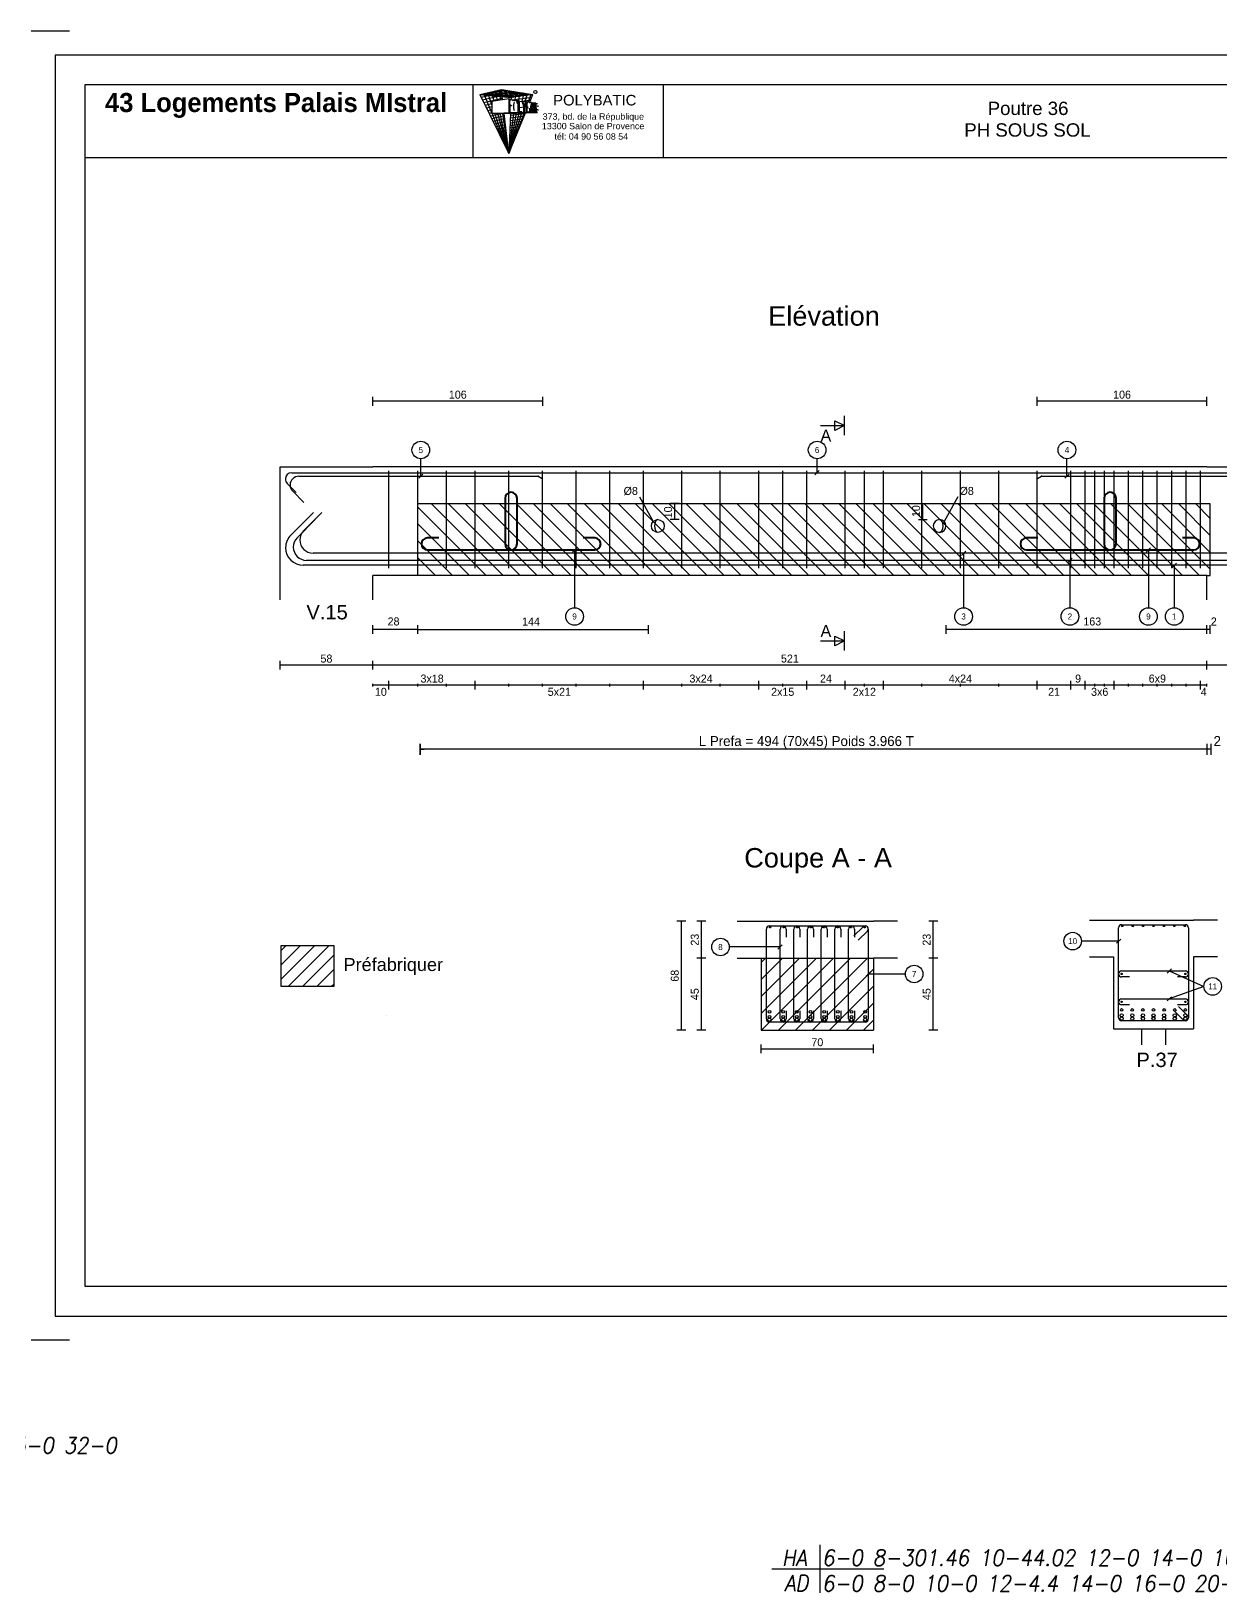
# Model space of a CAD drawing. Extents: x -12912 to 27386, y 1818 to 8189.
# Drawn here: x 15866 to 16609, y 3010 to 3986 of the extents above; entities that cross this region are included whole.
import ezdxf
from ezdxf.enums import TextEntityAlignment as Align

# ---------------------------------------------------------------- set-up
doc = ezdxf.new("R2010")
doc.units = 0
doc.header["$MEASUREMENT"] = 0
doc.linetypes.add('CONTINUE', pattern=[0])
doc.linetypes.add('MEDIUM_DASH', pattern=[0.5, 0.35, -0.15])
doc.layers.get('0').update_dxf_attribs({"linetype": 'CONTINUOUS'})
for name, color, linetype in [('1', 7, 'CONTINUOUS'), ('104', 7, 'CONTINUOUS'), ('173', 7, 'CONTINUOUS'), ('5', 7, 'CONTINUOUS'), ('6', 7, 'CONTINUOUS'), ('7', 7, 'CONTINUOUS'), ('GO-CARTOUCHE', 7, 'CONTINUOUS'), ('GO-TEXTE', 9, 'CONTINUOUS'), ('PYC-HACHURE', 7, 'CONTINUOUS'), ('RDC COFFRAGE', 7, 'CONTINUOUS'), ('STR_TXT', 102, 'CONTINUOUS')]:
    doc.layers.add(name, color=color, linetype=linetype)
doc.layers.add('PYC- HACHURES', color=7, linetype='CONTINUOUS', lineweight=18)
doc.styles.add('ARIAL', font='ARIAL.TTF')
doc.styles.add('Tableau', font='romans.shx', dxfattribs={"width": 0.9, "oblique": 10})
doc.styles.add('TEXTEBA', font='ARIAL.TTF')

# ---------------------------------------------------------------- blocks, each defined once
blk = doc.blocks.new('A$C20507BFC')
at = {"layer": 'RDC COFFRAGE', "color": 5, "linetype": 'CONTINUE', "lineweight": 40, "ltscale": 0.01}
for points in [[(52.25, 32.3), (52.25, 3.75)], [(56, 36.05), (56, 36.05)], [(59.75, 3.75), (59.75, 32.3)], [(0, 3.75), (0, 3.75)], [(10.84, 7.49), (3.75, 7.49)], [(108.25, 7.49), (101.16, 7.49)], [(112, 3.75), (112, 3.75)], [(3.75, 0), (56, 0)], [(56, 0), (108.25, 0)]]:
    blk.add_lwpolyline(points, dxfattribs=at)
for centre, start, end in [((56, 32.3), 90, 180), ((56, 32.3), 0, 90), ((3.75, 3.75), 90, 180), ((3.75, 3.75), 180, 270), ((56, 3.75), 180, 270), ((56, 3.75), 270, 0), ((108.25, 3.75), 0, 90), ((108.25, 3.75), 270, 0)]:
    blk.add_arc(centre, 3.75, start, end, dxfattribs=at)
blk = doc.blocks.new('A$C2346579C')
at = {"layer": '173', "color": 173}
for points in [[(0, 1.9), (0, 1.9)], [(1.9, 3.8), (41.69, 3.8)], [(43.59, 1.9), (43.59, 1.9)], [(6.9, 0), (1.9, 0)], [(41.69, 0), (36.69, 0)]]:
    blk.add_lwpolyline(points, dxfattribs=at)
for centre, start, end in [((1.9, 1.9), 90, 180), ((1.9, 1.9), 180, 270), ((41.69, 1.9), 0, 90), ((41.69, 1.9), 270, 0)]:
    blk.add_arc(centre, 1.9, start, end, dxfattribs=at)
blk = doc.blocks.new('A$C5E66155F')
at = {"layer": '7', "color": 7}
for points in [[(2.01, 4.39), (2, 4)], [(2, 4), (2.01, 3.61)], [(2.04, 4.78), (2.01, 4.39)], [(2.01, 3.61), (2.04, 3.22)], [(2.09, 5.16), (2.04, 4.78)], [(2.04, 3.22), (2.09, 2.84)], [(2.15, 5.53), (2.09, 5.16)], [(2.09, 2.84), (2.15, 2.47)], [(2.24, 5.89), (2.15, 5.53)], [(2.15, 2.47), (2.24, 2.11)], [(2.34, 6.22), (2.24, 5.89)], [(2.24, 2.11), (2.34, 1.78)], [(2.45, 6.54), (2.34, 6.22)], [(2.34, 1.78), (2.45, 1.46)], [(2.59, 6.83), (2.45, 6.54)], [(2.45, 1.46), (2.59, 1.17)], [(2.73, 7.09), (2.59, 6.83)], [(2.59, 1.17), (2.73, 0.91)], [(2.89, 7.33), (2.73, 7.09)], [(2.73, 0.91), (2.89, 0.67)], [(3.06, 7.53), (2.89, 7.33)], [(2.89, 0.67), (3.06, 0.47)], [(3.23, 7.7), (3.06, 7.53)], [(3.06, 0.47), (3.23, 0.3)], [(3.42, 7.83), (3.23, 7.7)], [(3.23, 0.3), (3.42, 0.17)], [(3.61, 7.92), (3.42, 7.83)], [(3.42, 0.17), (3.61, 0.08)], [(3.8, 7.98), (3.61, 7.92)], [(3.61, 0.08), (3.8, 0.02)], [(4, 8), (3.8, 7.98)], [(3.8, 0.02), (4, 0)]]:
    blk.add_lwpolyline(points, dxfattribs=at)
blk.add_circle((4, 4), 4, dxfattribs=at)
blk = doc.blocks.new('Smallsp')
at = {"layer": 'STR_TXT', "linetype": 'Continuous'}
for points in [[(0, 15), (0, -15)], [(-30, 0), (40, 0)]]:
    blk.add_lwpolyline(points, dxfattribs=at)
at = {"layer": 'STR_TXT', "linetype": 'Continuous', "style": 'Tableau', "oblique": 10, "width": 0.9}
for s, p in [('HA', (-23.6, 1.89)), ('AD', (-22.2, -13.94))]:
    blk.add_text(s, height=10, dxfattribs=at).set_placement(p)
for tag, p in [('SPAD', (1.4, 1.89)), ('SPHA', (1.4, -14.11))]:
    blk.add_attdef(tag, p, '', height=10, dxfattribs=at)

msp = doc.modelspace()

# ---------------------------------------------------------------- hatches: boundary and pattern name
at = {"layer": 'PYC- HACHURES', "lineweight": 15}
h = msp.add_hatch(dxfattribs=at)
h.set_pattern_fill('ANSI31', color=104, scale=60, style=0)
h.set_pattern_definition([(135, (36576.413, -0.885), (5.3033009, 5.3033009), [])])
h.paths.add_polyline_path([(16107.578, 3645.436), (16107.578, 3690.436), (16602.578, 3690.436), (16602.578, 3645.436)])
h = msp.add_hatch(dxfattribs=at)
h.set_pattern_fill('ANSI31', color=104, scale=2, style=0)
h.set_pattern_definition([(45, (16227.6165, 4846.948), (-4.490128, 4.490128), [])])
h.paths.add_polyline_path([(16055.222, 3414.374), (16022.302, 3414.374), (16022.302, 3388.723), (16055.222, 3388.723)])
h = msp.add_hatch(dxfattribs=at)
h.set_pattern_fill('ANSI31', color=104, scale=60, style=0)
h.set_pattern_definition([(45, (-3862.125, -0.885), (-5.3033009, 5.3033009), [])])
h.paths.add_polyline_path([(16392.209, 3406.532), (16322.209, 3406.532), (16322.209, 3361.532), (16392.209, 3361.532)])

# ---------------------------------------------------------------- linework, layer by layer
for p, q in [((15889.995, 3985.504), (15866.188, 3985.504)), ((15889.995, 3168.004), (15866.188, 3168.004))]:
    msp.add_line(p, q)
at = {"color": 7, "linetype": 'Continuous'}
for p, q in [((16559.717, 3362.294), (16559.717, 3352.322)), ((16574.679, 3362.294), (16574.679, 3352.322))]:
    msp.add_line(p, q, dxfattribs=at)
at = {"layer": '1', "color": 1}
for points in [[(16028.3, 3670.714), (16042.442, 3684.857)], [(16032.309, 3669.155), (16043.623, 3680.469)], [(16036.409, 3673.605), (16047.723, 3684.919)], [(16033.978, 3667.736), (16033.978, 3667.736)], [(16025.078, 3662.936), (16025.078, 3662.936)], [(16029.878, 3663.286), (16029.878, 3663.286)], [(16671.878, 3659.436), (16042.278, 3659.436)], [(16678.078, 3651.936), (16036.078, 3651.936)], [(16675.978, 3654.986), (16038.178, 3654.986)]]:
    msp.add_lwpolyline(points, dxfattribs=at)
for centre, radius in [((16547.298, 3374.194), 0.8), ((16553.931, 3374.194), 0.8), ((16560.564, 3374.194), 0.8), ((16567.198, 3374.194), 0.8), ((16573.831, 3374.194), 0.8), ((16580.464, 3374.194), 0.8), ((16587.098, 3374.194), 0.8), ((16327.309, 3368.032), 1), ((16327.309, 3373.032), 0.8), ((16327.309, 3369.832), 0.8), ((16335.852, 3368.032), 1), ((16335.852, 3373.032), 0.8), ((16335.852, 3369.832), 0.8), ((16344.395, 3368.032), 1), ((16344.395, 3373.032), 0.8), ((16344.395, 3369.832), 0.8), ((16352.938, 3368.032), 1), ((16352.938, 3373.032), 0.8), ((16352.938, 3369.832), 0.8), ((16361.481, 3368.032), 1), ((16361.481, 3373.032), 0.8), ((16361.481, 3369.832), 0.8), ((16370.024, 3368.032), 1), ((16370.024, 3373.032), 0.8), ((16370.024, 3369.832), 0.8), ((16378.567, 3368.032), 1), ((16378.567, 3373.032), 0.8), ((16378.567, 3369.832), 0.8), ((16387.109, 3368.032), 1), ((16387.109, 3373.032), 0.8), ((16387.109, 3369.832), 0.8), ((16547.298, 3370.794), 1), ((16547.298, 3368.794), 1), ((16553.931, 3370.794), 1), ((16553.931, 3368.794), 1), ((16560.564, 3370.794), 1), ((16560.564, 3368.794), 1), ((16567.198, 3370.794), 1), ((16567.198, 3368.794), 1), ((16573.831, 3370.794), 1), ((16573.831, 3368.794), 1), ((16580.464, 3370.794), 1), ((16580.464, 3368.794), 1), ((16587.098, 3370.794), 1), ((16587.098, 3368.794), 1)]:
    msp.add_circle(centre, radius, dxfattribs=at)
for centre, radius, start, end in [((16036.078, 3662.936), 11, 135, 180), ((16038.178, 3663.286), 8.3, 135, 180), ((16042.278, 3667.736), 8.3, 135, 180), ((16042.278, 3667.736), 8.3, 180, 270), ((16036.078, 3662.936), 11, 180, 270), ((16038.178, 3663.286), 8.3, 180, 270)]:
    msp.add_arc(centre, radius, start, end, dxfattribs=at)
at = {"layer": '104', "color": 104}
for points in [[(16359.209, 3739.186), (16374.209, 3739.186)], [(16374.209, 3733.186), (16374.209, 3745.186)], [(16374.209, 3598.686), (16374.209, 3610.686)], [(16359.209, 3604.686), (16374.209, 3604.686)]]:
    msp.add_lwpolyline(points, dxfattribs=at)
for points in [[(16374.209, 3739.186), (16368.209, 3736.186), (16368.209, 3742.186), (16374.209, 3739.186)], [(16374.209, 3604.686), (16368.209, 3601.686), (16368.209, 3607.686), (16374.209, 3604.686)]]:
    msp.add_lwpolyline(points, close=True, dxfattribs=at)
at = {"layer": '173', "color": 173}
for points in [[(16028.878, 3709.736), (16685.278, 3709.736)], [(16089.578, 3650.136), (16089.578, 3710.936)], [(16107.578, 3650.136), (16107.578, 3710.936)], [(16125.578, 3650.136), (16125.578, 3710.936)], [(16143.578, 3650.136), (16143.578, 3710.936)], [(16164.578, 3650.136), (16164.578, 3710.936)], [(16185.578, 3650.136), (16185.578, 3710.936)], [(16206.578, 3650.136), (16206.578, 3710.936)], [(16227.578, 3650.136), (16227.578, 3710.936)], [(16248.578, 3650.136), (16248.578, 3710.936)], [(16272.578, 3650.136), (16272.578, 3710.936)], [(16296.578, 3650.136), (16296.578, 3710.936)], [(16320.578, 3650.136), (16320.578, 3710.936)], [(16335.578, 3650.136), (16335.578, 3710.936)], [(16350.578, 3650.136), (16350.578, 3710.936)], [(16374.578, 3650.136), (16374.578, 3710.936)], [(16386.578, 3650.136), (16386.578, 3710.936)], [(16398.578, 3650.136), (16398.578, 3710.936)], [(16422.578, 3650.136), (16422.578, 3710.936)], [(16446.578, 3650.136), (16446.578, 3710.936)], [(16470.578, 3650.136), (16470.578, 3710.936)], [(16494.578, 3650.136), (16494.578, 3710.936)], [(16515.578, 3650.136), (16515.578, 3710.936)], [(16524.578, 3650.136), (16524.578, 3710.936)], [(16530.578, 3650.136), (16530.578, 3710.936)], [(16536.578, 3650.136), (16536.578, 3710.936)], [(16542.578, 3650.136), (16542.578, 3710.936)], [(16551.578, 3650.136), (16551.578, 3710.936)], [(16560.578, 3650.136), (16560.578, 3710.936)], [(16569.578, 3650.136), (16569.578, 3710.936)], [(16578.578, 3650.136), (16578.578, 3710.936)], [(16587.578, 3650.136), (16587.578, 3710.936)], [(16596.578, 3650.136), (16596.578, 3710.936)], [(16024.978, 3705.836), (16024.978, 3705.836)], [(16031.777, 3697.422), (16026.121, 3703.079)], [(16325.409, 3368.532), (16325.409, 3424.732)], [(16327.309, 3426.632), (16387.109, 3426.632)], [(16333.952, 3368.532), (16333.952, 3424.732)], [(16335.852, 3426.632), (16335.852, 3426.632)], [(16337.752, 3424.732), (16337.752, 3419.732)], [(16342.495, 3368.532), (16342.495, 3424.732)], [(16344.395, 3426.632), (16344.395, 3426.632)], [(16346.295, 3424.732), (16346.295, 3419.732)], [(16351.038, 3368.532), (16351.038, 3424.732)], [(16352.938, 3426.632), (16352.938, 3426.632)], [(16354.838, 3424.732), (16354.838, 3419.732)], [(16359.581, 3368.532), (16359.581, 3424.732)], [(16361.481, 3426.632), (16361.481, 3426.632)], [(16363.381, 3424.732), (16363.381, 3419.732)], [(16368.124, 3368.532), (16368.124, 3424.732)], [(16370.024, 3426.632), (16370.024, 3426.632)], [(16371.924, 3424.732), (16371.924, 3419.732)], [(16376.667, 3368.532), (16376.667, 3424.732)], [(16378.567, 3426.632), (16378.567, 3426.632)], [(16380.109, 3420.418), (16385.766, 3426.075)], [(16380.467, 3424.732), (16380.467, 3419.732)], [(16387.109, 3426.632), (16387.109, 3426.632)], [(16389.009, 3424.732), (16389.009, 3368.532)], [(16389.009, 3424.732), (16389.009, 3424.732)], [(16545.398, 3369.294), (16545.398, 3425.494)], [(16547.298, 3427.394), (16587.098, 3427.394)], [(16553.931, 3427.394), (16553.931, 3427.394)], [(16560.564, 3427.394), (16560.564, 3427.394)], [(16567.198, 3427.394), (16567.198, 3427.394)], [(16573.831, 3427.394), (16573.831, 3427.394)], [(16580.464, 3427.394), (16580.464, 3427.394)], [(16587.098, 3427.394), (16587.098, 3427.394)], [(16588.998, 3425.494), (16588.998, 3369.294)], [(16588.998, 3425.494), (16588.998, 3425.494)], [(16388.453, 3423.388), (16382.796, 3417.731)], [(16546.072, 3387.605), (16546.072, 3387.605)], [(16588.441, 3370.638), (16582.784, 3376.294)], [(16387.109, 3366.632), (16327.309, 3366.632)], [(16335.852, 3366.632), (16335.852, 3366.632)], [(16337.752, 3373.532), (16337.752, 3368.532)], [(16344.395, 3366.632), (16344.395, 3366.632)], [(16346.295, 3373.532), (16346.295, 3368.532)], [(16352.938, 3366.632), (16352.938, 3366.632)], [(16354.838, 3373.532), (16354.838, 3368.532)], [(16361.481, 3366.632), (16361.481, 3366.632)], [(16363.381, 3373.532), (16363.381, 3368.532)], [(16370.024, 3366.632), (16370.024, 3366.632)], [(16371.924, 3373.532), (16371.924, 3368.532)], [(16378.567, 3366.632), (16378.567, 3366.632)], [(16380.467, 3373.532), (16380.467, 3368.532)], [(16587.098, 3367.394), (16547.298, 3367.394)], [(16553.931, 3367.394), (16553.931, 3367.394)], [(16560.564, 3367.394), (16560.564, 3367.394)], [(16567.198, 3367.394), (16567.198, 3367.394)], [(16573.831, 3367.394), (16573.831, 3367.394)], [(16580.097, 3373.607), (16585.754, 3367.951)], [(16580.464, 3367.394), (16580.464, 3367.394)]]:
    msp.add_lwpolyline(points, dxfattribs=at)
for centre in [(16327.709, 3425.832), (16336.138, 3425.832), (16344.567, 3425.832), (16352.995, 3425.832), (16361.424, 3425.832), (16369.852, 3425.832), (16378.281, 3425.832), (16386.709, 3425.832), (16547.698, 3426.594), (16554.198, 3426.594), (16560.698, 3426.594), (16567.198, 3426.594), (16573.698, 3426.594), (16580.198, 3426.594), (16586.698, 3426.594), (16547.298, 3396.668), (16587.088, 3396.668), (16547.298, 3379.23), (16587.088, 3379.23)]:
    msp.add_circle(centre, 0.4, dxfattribs=at)
for centre, radius, start, end in [((16028.878, 3705.836), 3.9, 90, 180), ((16028.878, 3705.836), 3.9, 180, 225), ((16327.309, 3424.732), 1.9, 90, 180), ((16335.852, 3424.732), 1.9, 90, 180), ((16335.852, 3424.732), 1.9, 0, 90), ((16344.395, 3424.732), 1.9, 90, 180), ((16344.395, 3424.732), 1.9, 0, 90), ((16352.938, 3424.732), 1.9, 90, 180), ((16352.938, 3424.732), 1.9, 0, 90), ((16361.481, 3424.732), 1.9, 90, 180), ((16361.481, 3424.732), 1.9, 0, 90), ((16370.024, 3424.732), 1.9, 90, 180), ((16370.024, 3424.732), 1.9, 0, 90), ((16378.567, 3424.732), 1.9, 90, 180), ((16378.567, 3424.732), 1.9, 0, 90), ((16387.109, 3424.732), 1.9, 90, 135), ((16387.109, 3424.732), 1.9, 0, 90), ((16387.109, 3424.732), 1.9, 315, 0), ((16547.298, 3425.494), 1.9, 90, 180), ((16587.098, 3425.494), 1.9, 0, 90), ((16327.309, 3368.532), 1.9, 180, 270), ((16335.852, 3368.532), 1.9, 180, 270), ((16335.852, 3368.532), 1.9, 270, 0), ((16344.395, 3368.532), 1.9, 180, 270), ((16344.395, 3368.532), 1.9, 270, 0), ((16352.938, 3368.532), 1.9, 180, 270), ((16352.938, 3368.532), 1.9, 270, 0), ((16361.481, 3368.532), 1.9, 180, 270), ((16361.481, 3368.532), 1.9, 270, 0), ((16370.024, 3368.532), 1.9, 180, 270), ((16370.024, 3368.532), 1.9, 270, 0), ((16378.567, 3368.532), 1.9, 180, 270), ((16378.567, 3368.532), 1.9, 270, 0), ((16387.109, 3368.532), 1.9, 270, 0), ((16547.298, 3369.294), 1.9, 180, 270), ((16587.098, 3369.294), 1.9, 225, 270), ((16587.098, 3369.294), 1.9, 270, 0), ((16587.098, 3369.294), 1.9, 0, 45)]:
    msp.add_arc(centre, radius, start, end, dxfattribs=at)
at = {"layer": '5', "color": 5}
for p, q in [((16246.176, 3694.61), (16254.664, 3679.225)), ((16444.98, 3694.61), (16436.492, 3679.225)), ((16107.578, 3611.792), (16079.578, 3611.792)), ((16107.578, 3611.792), (16251.578, 3611.792)), ((16251.578, 3614.542), (16251.578, 3609.042)), ((16437.578, 3614.542), (16437.578, 3609.042)), ((16600.578, 3611.792), (16437.578, 3611.792)), ((16602.578, 3611.792), (16600.578, 3611.792))]:
    msp.add_line(p, q, dxfattribs=at)
for points in [[(16079.578, 3751.603), (16079.578, 3757.103)], [(16185.658, 3751.603), (16185.658, 3757.103)], [(16494.498, 3751.603), (16494.498, 3757.103)], [(16600.578, 3751.603), (16600.578, 3757.103)], [(16185.658, 3754.353), (16079.578, 3754.353)], [(16600.578, 3754.353), (16494.498, 3754.353)], [(16033.378, 3707.586), (16182.926, 3707.586)], [(16182.926, 3707.586), (16185.408, 3706.153)], [(16494.748, 3706.153), (16497.23, 3707.586)], [(16497.23, 3707.586), (16680.778, 3707.586)], [(16027.878, 3702.086), (16027.878, 3702.086)], [(16036.56, 3691.126), (16029.489, 3698.197)], [(16270.858, 3690.484), (16265.358, 3690.484)], [(16268.108, 3680.484), (16268.108, 3690.484)], [(16420.299, 3690.484), (16425.799, 3690.484)], [(16423.049, 3680.484), (16423.049, 3690.484)], [(16270.858, 3680.484), (16265.358, 3680.484)], [(16420.299, 3680.484), (16425.799, 3680.484)], [(16079.578, 3609.042), (16079.578, 3614.542)], [(16107.578, 3609.042), (16107.578, 3614.542)], [(16600.578, 3609.042), (16600.578, 3614.542)], [(16602.578, 3609.042), (16602.578, 3614.542)], [(16021.578, 3586.77), (16021.578, 3592.27)], [(16079.578, 3589.52), (16021.578, 3589.52)], [(16079.578, 3586.77), (16079.578, 3592.27)], [(16600.578, 3589.52), (16079.578, 3589.52)], [(16600.578, 3586.77), (16600.578, 3592.27)], [(16692.578, 3589.52), (16600.578, 3589.52)], [(16089.578, 3574.27), (16089.578, 3579.77)], [(16143.578, 3574.27), (16143.578, 3579.77)], [(16248.578, 3574.27), (16248.578, 3579.77)], [(16320.578, 3574.27), (16320.578, 3579.77)], [(16350.578, 3574.27), (16350.578, 3579.77)], [(16374.578, 3574.27), (16374.578, 3579.77)], [(16398.578, 3574.27), (16398.578, 3579.77)], [(16494.578, 3574.27), (16494.578, 3579.77)], [(16515.578, 3574.27), (16515.578, 3579.77)], [(16524.578, 3574.27), (16524.578, 3579.77)], [(16542.578, 3574.27), (16542.578, 3579.77)], [(16596.578, 3574.27), (16596.578, 3579.77)], [(16079.578, 3576.103), (16079.578, 3577.936)], [(16089.578, 3577.02), (16079.578, 3577.02)], [(16089.578, 3576.103), (16089.578, 3577.936)], [(16107.578, 3577.02), (16089.578, 3577.02)], [(16143.578, 3577.02), (16089.578, 3577.02)], [(16107.578, 3576.103), (16107.578, 3577.936)], [(16125.578, 3577.02), (16107.578, 3577.02)], [(16125.578, 3576.103), (16125.578, 3577.936)], [(16143.578, 3577.02), (16125.578, 3577.02)], [(16143.578, 3576.103), (16143.578, 3577.936)], [(16164.578, 3577.02), (16143.578, 3577.02)], [(16248.578, 3577.02), (16143.578, 3577.02)], [(16164.578, 3576.103), (16164.578, 3577.936)], [(16185.578, 3577.02), (16164.578, 3577.02)], [(16185.578, 3576.103), (16185.578, 3577.936)], [(16206.578, 3577.02), (16185.578, 3577.02)], [(16206.578, 3576.103), (16206.578, 3577.936)], [(16227.578, 3577.02), (16206.578, 3577.02)], [(16227.578, 3576.103), (16227.578, 3577.936)], [(16248.578, 3577.02), (16227.578, 3577.02)], [(16248.578, 3576.103), (16248.578, 3577.936)], [(16272.578, 3577.02), (16248.578, 3577.02)], [(16320.578, 3577.02), (16248.578, 3577.02)], [(16272.578, 3576.103), (16272.578, 3577.936)], [(16296.578, 3577.02), (16272.578, 3577.02)], [(16296.578, 3576.103), (16296.578, 3577.936)], [(16320.578, 3577.02), (16296.578, 3577.02)], [(16320.578, 3576.103), (16320.578, 3577.936)], [(16335.578, 3577.02), (16320.578, 3577.02)], [(16350.578, 3577.02), (16320.578, 3577.02)], [(16335.578, 3576.103), (16335.578, 3577.936)], [(16350.578, 3577.02), (16335.578, 3577.02)], [(16350.578, 3576.103), (16350.578, 3577.936)], [(16374.578, 3577.02), (16350.578, 3577.02)], [(16374.578, 3576.103), (16374.578, 3577.936)], [(16386.578, 3577.02), (16374.578, 3577.02)], [(16398.578, 3577.02), (16374.578, 3577.02)], [(16386.578, 3576.103), (16386.578, 3577.936)], [(16398.578, 3577.02), (16386.578, 3577.02)], [(16398.578, 3576.103), (16398.578, 3577.936)], [(16422.578, 3577.02), (16398.578, 3577.02)], [(16494.578, 3577.02), (16398.578, 3577.02)], [(16422.578, 3576.103), (16422.578, 3577.936)], [(16446.578, 3577.02), (16422.578, 3577.02)], [(16446.578, 3576.103), (16446.578, 3577.936)], [(16470.578, 3577.02), (16446.578, 3577.02)], [(16470.578, 3576.103), (16470.578, 3577.936)], [(16494.578, 3577.02), (16470.578, 3577.02)], [(16494.578, 3576.103), (16494.578, 3577.936)], [(16515.578, 3577.02), (16494.578, 3577.02)], [(16515.578, 3576.103), (16515.578, 3577.936)], [(16524.578, 3577.02), (16515.578, 3577.02)], [(16524.578, 3576.103), (16524.578, 3577.936)], [(16530.578, 3577.02), (16524.578, 3577.02)], [(16542.578, 3577.02), (16524.578, 3577.02)], [(16530.578, 3576.103), (16530.578, 3577.936)], [(16536.578, 3577.02), (16530.578, 3577.02)], [(16536.578, 3576.103), (16536.578, 3577.936)], [(16542.578, 3577.02), (16536.578, 3577.02)], [(16542.578, 3576.103), (16542.578, 3577.936)], [(16551.578, 3577.02), (16542.578, 3577.02)], [(16596.578, 3577.02), (16542.578, 3577.02)], [(16551.578, 3576.103), (16551.578, 3577.936)], [(16560.578, 3577.02), (16551.578, 3577.02)], [(16560.578, 3576.103), (16560.578, 3577.936)], [(16569.578, 3577.02), (16560.578, 3577.02)], [(16569.578, 3576.103), (16569.578, 3577.936)], [(16578.578, 3577.02), (16569.578, 3577.02)], [(16578.578, 3576.103), (16578.578, 3577.936)], [(16587.578, 3577.02), (16578.578, 3577.02)], [(16587.578, 3576.103), (16587.578, 3577.936)], [(16596.578, 3577.02), (16587.578, 3577.02)], [(16596.578, 3576.103), (16596.578, 3577.936)], [(16600.578, 3577.02), (16596.578, 3577.02)], [(16600.578, 3576.103), (16600.578, 3577.936)], [(16275.043, 3429.532), (16269.543, 3429.532)], [(16272.293, 3361.532), (16272.293, 3429.532)], [(16287.543, 3429.532), (16282.043, 3429.532)], [(16284.793, 3406.532), (16284.793, 3429.532)], [(16432.376, 3429.532), (16426.876, 3429.532)], [(16429.626, 3406.532), (16429.626, 3429.532)], [(16287.543, 3406.532), (16282.043, 3406.532)], [(16284.793, 3361.532), (16284.793, 3406.532)], [(16432.376, 3406.532), (16426.876, 3406.532)], [(16429.626, 3361.532), (16429.626, 3406.532)], [(16275.043, 3361.532), (16269.543, 3361.532)], [(16287.543, 3361.532), (16282.043, 3361.532)], [(16432.376, 3361.532), (16426.876, 3361.532)], [(16322.209, 3347.115), (16322.209, 3352.615)], [(16322.209, 3349.865), (16392.209, 3349.865)], [(16392.209, 3347.115), (16392.209, 3352.615)]]:
    msp.add_lwpolyline(points, dxfattribs=at)
for start, end in [(90, 180), (180, 225)]:
    msp.add_arc((16033.378, 3702.086), 5.5, start, end, dxfattribs=at)
for p in [(16182.926, 3707.586), (16497.23, 3707.586)]:
    msp.add_point(p, dxfattribs=at)
at = {"layer": '6', "color": 6}
for points in [[(16109.518, 3707.586), (16109.518, 3718.436)], [(16357.078, 3709.736), (16357.078, 3718.436)], [(16513.126, 3707.586), (16513.126, 3718.436)], [(16110.844, 3708.912), (16108.193, 3706.26)], [(16358.404, 3711.062), (16355.752, 3708.41)], [(16514.452, 3708.912), (16511.8, 3706.26)], [(16204.253, 3660.149), (16206.905, 3662.8)], [(16205.579, 3661.475), (16205.579, 3625.436)], [(16447.228, 3658.11), (16449.88, 3660.762)], [(16448.554, 3659.436), (16448.554, 3625.436)], [(16562.696, 3660.149), (16565.347, 3662.8)], [(16564.021, 3661.475), (16564.021, 3625.436)], [(16513.647, 3653.66), (16516.298, 3656.312)], [(16514.973, 3654.986), (16514.973, 3625.436)], [(16578.814, 3650.61), (16581.465, 3653.262)], [(16580.139, 3651.936), (16580.139, 3625.436)], [(16332.626, 3412.166), (16335.278, 3414.817)], [(16545.398, 3417.159), (16522.198, 3417.159)], [(16544.072, 3415.833), (16546.724, 3418.485)], [(16333.952, 3413.492), (16302.209, 3413.492)], [(16390.335, 3397.957), (16387.684, 3395.306)], [(16389.009, 3396.632), (16412.209, 3396.632)], [(16578.403, 3399.893), (16575.752, 3397.242)], [(16577.078, 3398.568), (16598.672, 3388.809)], [(16598.672, 3388.809), (16577.04, 3381.13)], [(16578.403, 3382.456), (16575.752, 3379.804)], [(16088.251, 3370.701), (16088.251, 3370.701)]]:
    msp.add_lwpolyline(points, dxfattribs=at)
for centre in [(16109.518, 3723.936), (16357.078, 3723.936), (16513.126, 3723.936), (16205.579, 3619.936), (16448.554, 3619.936), (16514.973, 3619.936), (16564.021, 3619.936), (16580.139, 3619.936), (16296.709, 3413.492), (16516.698, 3417.159), (16417.709, 3396.632), (16604.171, 3388.896)]:
    msp.add_circle(centre, 5.5, dxfattribs=at)
at = {"layer": '7', "color": 7}
for points in [[(16021.578, 3713.436), (16079.578, 3713.436)], [(16021.578, 3630.436), (16021.578, 3713.436)], [(16021.578, 3713.436), (16050.578, 3713.436)], [(16600.578, 3713.436), (16079.578, 3713.436)], [(16600.578, 3713.436), (16692.578, 3713.436)], [(16021.578, 3630.436), (16021.578, 3645.436)], [(16600.578, 3645.436), (16079.578, 3645.436)], [(16079.578, 3630.436), (16079.578, 3645.436)], [(16600.578, 3630.436), (16600.578, 3645.436)], [(16307.209, 3429.532), (16322.209, 3429.532)], [(16322.209, 3429.532), (16392.209, 3429.532)], [(16407.209, 3429.532), (16392.209, 3429.532)], [(16527.198, 3430.294), (16542.198, 3430.294)], [(16542.198, 3430.294), (16592.198, 3430.294)], [(16607.198, 3430.294), (16592.198, 3430.294)], [(16307.209, 3406.532), (16322.209, 3406.532)], [(16322.209, 3406.532), (16322.209, 3361.532)], [(16407.209, 3406.532), (16392.209, 3406.532)], [(16392.209, 3406.532), (16392.209, 3361.532)], [(16527.198, 3407.294), (16542.198, 3407.294)], [(16542.198, 3407.294), (16542.198, 3362.294)], [(16607.198, 3407.294), (16592.198, 3407.294)], [(16592.198, 3407.294), (16592.198, 3362.294)], [(16322.209, 3361.532), (16392.209, 3361.532)], [(16542.198, 3362.294), (16592.198, 3362.294)]]:
    msp.add_lwpolyline(points, dxfattribs=at)
at = {"layer": '7', "color": 7, "linetype": 'Continuous'}
for points in [[(16109.578, 3645.436), (16107.578, 3645.436), (16107.578, 3690.436)], [(16600.578, 3645.436), (16602.578, 3645.436), (16602.578, 3690.436)]]:
    msp.add_lwpolyline(points, dxfattribs=at)
at = {"layer": '7', "color": 7, "linetype": 'MEDIUM_DASH'}
for points in [[(16107.578, 3690.436), (16602.578, 3690.436)], [(16322.209, 3406.532), (16392.209, 3406.532)]]:
    msp.add_lwpolyline(points, dxfattribs=at)
at = {"layer": '7', "color": 7}
msp.add_lwpolyline([(16022.302, 3414.374), (16055.222, 3414.374), (16055.222, 3388.723), (16022.302, 3388.723)], close=True, dxfattribs=at)
at = {"layer": 'GO-CARTOUCHE', "color": 9, "linetype": 'CONTINUE'}
for p, q in [((16146.471, 3945.98), (16159.864, 3949.095)), ((16146.471, 3945.98), (16166.093, 3944.111)), ((16146.471, 3945.98), (16164.536, 3909.227)), ((16147.292, 3944.31), (16160.076, 3947.283)), ((16147.98, 3945.836), (16161.373, 3948.855)), ((16148.113, 3942.639), (16160.289, 3945.471)), ((16153.946, 3934.498), (16148.898, 3946.545)), ((16148.898, 3946.545), (16168.528, 3944.451)), ((16148.934, 3940.969), (16160.501, 3943.658)), ((16150.999, 3945.549), (16164.392, 3948.376)), ((16153.946, 3939.593), (16151.325, 3947.109)), ((16151.325, 3947.109), (16170.962, 3944.791)), ((16153.752, 3947.673), (16173.397, 3945.131)), ((16155.388, 3941.839), (16153.752, 3947.673)), ((16164.536, 3943.184), (16153.946, 3941.627)), ((16153.946, 3941.627), (16153.946, 3934.151)), ((16154.018, 3945.261), (16167.41, 3947.897)), ((16157.484, 3942.147), (16156.179, 3948.238)), ((16156.179, 3948.238), (16175.831, 3945.47)), ((16157.037, 3944.974), (16170.428, 3947.418)), ((16159.557, 3942.452), (16158.606, 3948.802)), ((16158.606, 3948.802), (16178.266, 3945.81)), ((16160.624, 3942.609), (16159.864, 3949.095)), ((16159.864, 3949.095), (16179.487, 3945.98)), ((16160.055, 3944.686), (16173.447, 3946.939)), ((16163.074, 3944.399), (16176.465, 3946.46)), ((16166.279, 3942.912), (16164.536, 3943.184)), ((16164.536, 3943.184), (16164.536, 3934.169)), ((16164.584, 3944.255), (16177.974, 3946.22)), ((16165.159, 3939.556), (16165.159, 3942.456)), ((16165.951, 3942.332), (16165.159, 3942.456)), ((16166.093, 3944.111), (16166.041, 3942.949)), ((16179.487, 3945.98), (16166.093, 3944.111)), ((16166.528, 3942.596), (16178.807, 3944.31)), ((16166.727, 3942.253), (16168.694, 3942.539)), ((16167.581, 3940.631), (16167.443, 3939.581)), ((16167.809, 3941.468), (16167.581, 3940.631)), ((16168.528, 3944.451), (16168.305, 3942.485)), ((16169.448, 3941.765), (16169.085, 3942.348)), ((16170.392, 3942.269), (16169.24, 3942.099)), ((16169.692, 3941.066), (16169.448, 3941.765)), ((16169.88, 3940.058), (16169.692, 3941.066)), ((16170.392, 3934.774), (16170.392, 3942.275)), ((16171.015, 3942.171), (16170.392, 3942.269)), ((16170.962, 3944.791), (16170.422, 3942.264)), ((16171.015, 3935.397), (16171.015, 3942.171)), ((16171.015, 3941.654), (16172.576, 3941.869)), ((16171.015, 3941.654), (16171.015, 3935.397)), ((16172.555, 3941.93), (16173.845, 3938.18)), ((16173.112, 3941.843), (16172.555, 3941.93)), ((16172.576, 3941.869), (16173.845, 3938.18)), ((16173.397, 3945.131), (16172.605, 3941.923)), ((16172.787, 3941.894), (16178.128, 3942.639)), ((16173.112, 3941.843), (16174.14, 3938.856)), ((16174.865, 3941.569), (16173.286, 3941.337)), ((16174.865, 3941.569), (16174.14, 3938.856)), ((16175.36, 3941.492), (16174.468, 3938.156)), ((16174.471, 3938.168), (16175.342, 3941.423)), ((16175.831, 3945.47), (16174.604, 3941.531)), ((16175.36, 3941.492), (16174.865, 3941.569)), ((16175.342, 3941.423), (16175.527, 3941.451)), ((16175.527, 3941.466), (16175.346, 3941.439)), ((16175.527, 3934.774), (16175.527, 3941.466)), ((16176.734, 3941.277), (16175.527, 3941.466)), ((16176.666, 3940.846), (16175.963, 3940.956)), ((16175.963, 3938.332), (16175.963, 3940.956)), ((16178.266, 3945.81), (16176.574, 3941.302)), ((16177.147, 3940.927), (16177.448, 3940.969)), ((16178.455, 3941.008), (16177.199, 3940.823)), ((16177.401, 3940.853), (16179.487, 3945.98)), ((16178.455, 3941.008), (16178.211, 3938.973)), ((16178.766, 3940.959), (16178.455, 3941.008)), ((16178.766, 3940.959), (16179.513, 3934.78)), ((16178.793, 3940.736), (16179.514, 3940.842)), ((16179.514, 3940.842), (16179.514, 3940.401)), ((16180.76, 3940.648), (16179.514, 3940.842)), ((16180.76, 3940.206), (16180.76, 3940.648)), ((16180.918, 3940.623), (16180.76, 3940.572)), ((16180.918, 3940.623), (16180.918, 3934.779)), ((16181.354, 3940.555), (16180.918, 3940.623)), ((16181.354, 3940.555), (16181.354, 3934.774)), ((16149.755, 3939.298), (16153.946, 3940.273)), ((16150.576, 3937.628), (16153.946, 3938.411)), ((16151.397, 3935.957), (16153.946, 3936.55)), ((16152.218, 3934.287), (16153.946, 3934.689)), ((16153.039, 3932.617), (16159.644, 3934.151)), ((16153.86, 3930.946), (16161.775, 3932.785)), ((16153.946, 3934.151), (16165.159, 3934.774)), ((16165.041, 3934.17), (16153.946, 3934.151)), ((16164.536, 3909.227), (16154.091, 3934.151)), ((16154.682, 3929.276), (16161.988, 3930.973)), ((16164.536, 3909.227), (16155.844, 3934.151)), ((16164.536, 3909.227), (16157.545, 3934.151)), ((16164.536, 3909.227), (16159.196, 3934.151)), ((16164.536, 3909.227), (16160.801, 3934.151)), ((16164.536, 3909.227), (16161.615, 3934.151)), ((16164.536, 3909.227), (16174.82, 3934.509)), ((16174.014, 3934.481), (16164.536, 3909.227)), ((16172.389, 3934.424), (16164.536, 3909.227)), ((16170.741, 3934.367), (16164.536, 3909.227)), ((16169.068, 3934.309), (16164.536, 3909.227)), ((16167.372, 3934.25), (16164.536, 3909.227)), ((16165.65, 3934.19), (16164.536, 3909.227)), ((16165.041, 3934.17), (16168.173, 3934.285)), ((16165.159, 3939.556), (16165.786, 3939.507)), ((16166.011, 3938.865), (16165.159, 3938.931)), ((16165.159, 3938.931), (16165.159, 3934.774)), ((16165.159, 3934.774), (16172.665, 3934.774)), ((16165.456, 3929.84), (16173.371, 3930.946)), ((16165.527, 3931.426), (16174.05, 3932.616)), ((16165.598, 3933.012), (16174.73, 3934.287)), ((16166.325, 3939.174), (16166.011, 3938.865)), ((16167.443, 3939.581), (16167.404, 3938.728)), ((16167.404, 3938.728), (16167.464, 3937.436)), ((16167.464, 3937.436), (16167.752, 3935.97)), ((16168.173, 3934.285), (16168.734, 3934.305)), ((16168.777, 3934.307), (16175.521, 3934.553)), ((16170.388, 3934.773), (16175.535, 3934.774)), ((16171.015, 3937.932), (16173.845, 3938.18)), ((16171.015, 3935.397), (16172.665, 3935.392)), ((16171.015, 3935.397), (16172.665, 3935.397)), ((16172.665, 3934.774), (16172.665, 3935.397)), ((16172.665, 3934.774), (16173.849, 3934.774)), ((16173.845, 3934.774), (16173.845, 3938.18)), ((16173.845, 3935.392), (16173.849, 3934.774)), ((16173.849, 3934.774), (16174.468, 3934.774)), ((16174.468, 3934.782), (16174.471, 3938.168)), ((16174.468, 3934.774), (16174.468, 3938.156)), ((16175.521, 3934.78), (16180.918, 3934.78)), ((16175.522, 3934.553), (16182.361, 3934.772)), ((16175.527, 3934.774), (16176.847, 3934.774)), ((16175.963, 3938.332), (16176.531, 3938.288)), ((16175.963, 3937.895), (16176.498, 3937.853)), ((16175.963, 3935.21), (16175.963, 3937.895)), ((16175.963, 3935.21), (16176.713, 3935.21)), ((16177.09, 3934.987), (16176.841, 3934.78)), ((16176.841, 3934.78), (16177.696, 3934.78)), ((16177.268, 3935.372), (16177.09, 3934.987)), ((16177.225, 3937.513), (16177.304, 3937.261)), ((16177.371, 3935.866), (16177.268, 3935.372)), ((16177.304, 3937.261), (16177.383, 3936.78)), ((16177.402, 3936.312), (16177.371, 3935.866)), ((16177.383, 3936.78), (16177.402, 3936.312)), ((16177.764, 3935.246), (16177.708, 3934.78)), ((16177.827, 3935.771), (16177.764, 3935.246)), ((16177.879, 3936.208), (16177.827, 3935.771)), ((16177.93, 3936.627), (16177.879, 3936.208)), ((16177.98, 3937.049), (16177.93, 3936.627)), ((16178.007, 3937.268), (16177.98, 3937.049)), ((16178.024, 3937.412), (16178.007, 3937.268)), ((16178.038, 3937.528), (16178.024, 3937.412)), ((16178.07, 3937.799), (16178.038, 3937.528)), ((16178.138, 3938.359), (16178.07, 3937.799)), ((16178.211, 3938.973), (16178.138, 3938.359)), ((16178.393, 3936.831), (16178.147, 3934.78)), ((16178.393, 3936.831), (16178.83, 3936.798)), ((16178.445, 3937.265), (16178.609, 3938.626)), ((16178.445, 3937.265), (16178.777, 3937.239)), ((16178.609, 3938.626), (16178.777, 3937.239)), ((16178.83, 3936.798), (16179.075, 3934.774)), ((16178.843, 3940.321), (16179.514, 3940.401)), ((16178.855, 3940.227), (16179.919, 3940.338)), ((16179.514, 3940.401), (16179.919, 3940.338)), ((16179.919, 3934.78), (16179.919, 3940.338)), ((16180.355, 3940.27), (16180.76, 3940.206)), ((16180.355, 3934.78), (16180.355, 3940.27)), ((16180.355, 3940.171), (16180.76, 3940.206)), ((16180.355, 3934.78), (16180.918, 3934.78)), ((16180.918, 3934.779), (16181.354, 3934.774)), ((16181.354, 3940.35), (16182.342, 3940.442)), ((16181.496, 3937.573), (16181.521, 3936.953)), ((16181.521, 3936.953), (16181.58, 3936.385)), ((16181.58, 3936.385), (16181.67, 3935.908)), ((16181.67, 3935.908), (16181.799, 3935.466)), ((16181.799, 3935.466), (16182.001, 3935.053)), ((16182.712, 3938.607), (16181.978, 3938.538)), ((16182.001, 3935.053), (16182.234, 3934.798)), ((16182.693, 3936.397), (16182.028, 3936.335)), ((16182.693, 3936.397), (16183.135, 3936.413)), ((16183.158, 3938.537), (16182.712, 3938.607)), ((16155.503, 3927.605), (16162.2, 3929.161)), ((16156.324, 3925.935), (16162.412, 3927.349)), ((16157.145, 3924.264), (16162.625, 3925.537)), ((16157.966, 3922.594), (16162.837, 3923.724)), ((16158.787, 3920.923), (16163.049, 3921.912)), ((16165.102, 3921.912), (16169.973, 3922.593)), ((16165.173, 3923.498), (16170.653, 3924.264)), ((16165.244, 3925.083), (16171.332, 3925.934)), ((16165.315, 3926.669), (16172.012, 3927.605)), ((16165.385, 3928.255), (16172.691, 3929.275)), ((16159.608, 3919.253), (16163.262, 3920.1)), ((16164.961, 3918.741), (16168.614, 3919.252)), ((16165.032, 3920.326), (16169.294, 3920.923))]:
    msp.add_line(p, q, dxfattribs=at)
at = {"layer": 'GO-CARTOUCHE', "linetype": 'Continuous'}
for points in [[(16994.824, 3183.004), (16994.824, 3970.504), (15881.188, 3970.504), (15881.188, 3183.004)], [(16976.266, 3201.562), (16976.266, 3951.945), (15899.747, 3951.945), (15899.747, 3201.562)]]:
    msp.add_lwpolyline(points, close=True, dxfattribs=at)
at = {"layer": 'GO-CARTOUCHE', "color": 9, "linetype": 'CONTINUE'}
for centre in [(16181.076, 3947.53, 70.14), (16181.076, 3947.53, 70.14), (16181.076, 3947.53)]:
    msp.add_circle(centre, 0.997, dxfattribs=at)
at = {"layer": 'GO-TEXTE', "color": 7}
for points in [[(16141.928, 3951.945), (16141.928, 3906.498)], [(16260.834, 3951.945), (16260.834, 3906.498)], [(16976.266, 3906.498), (15899.747, 3906.498)]]:
    msp.add_lwpolyline(points, dxfattribs=at)
at = {"layer": 'PYC-HACHURE'}
for points in [[(16109.089, 3533.56), (16109.089, 3540.404)], [(16109.089, 3540.404), (16109.089, 3533.56)], [(16603.2, 3536.982), (16109.089, 3536.982)], [(16109.089, 3536.982), (16111.578, 3536.982)], [(16600.712, 3533.56), (16600.712, 3540.404)], [(16603.2, 3536.982), (16600.712, 3536.982)], [(16603.2, 3533.56), (16603.2, 3540.404)]]:
    msp.add_lwpolyline(points, dxfattribs=at)

# ---------------------------------------------------------------- block references
at = {"color": 7, "linetype": 'Continuous'}
for p in [(16545.398, 3394.768), (16545.398, 3377.33)]:
    msp.add_blockref('A$C2346579C', p, dxfattribs=at)
at = {"layer": '6', "color": 7, "linetype": 'Continuous'}
for p in [(16109.878, 3661.475), (16484.101, 3661.475)]:
    msp.add_blockref('A$C20507BFC', p, dxfattribs=at)
at = {"layer": '7', "color": 7, "linetype": 'Continuous'}
msp.add_blockref('A$C5E66155F', (16253.578, 3672.484), dxfattribs=at)
at = {"layer": '7', "color": 7, "linetype": 'Continuous', "extrusion": (0, 0, -1), "zscale": -1}
msp.add_blockref('A$C5E66155F', (-16437.578, 3672.484), dxfattribs=at)
at = {"layer": 'STR_TXT', "linetype": 'Continuous'}
for p, values in [((15470.065, 3095.302), {'SPHA': '6-0 8-0 10-0 12-4.4 14-0 16-0 20-0 25-0 32-0 ', 'SPAD': '6-0 8-325.18 10-40.34 12-0 14-50.8 16-0 20-106.64 25-0 32-0 '}), ((16358.773, 3025.129), {'SPHA': '6-0 8-0 10-0 12-4.4 14-0 16-0 20-0 25-0 32-0 ', 'SPAD': '6-0 8-301.46 10-44.02 12-0 14-0 16-112.8 20-58.72 25-0 32-0 '})]:
    msp.add_blockref('Smallsp', p, dxfattribs=at).add_auto_attribs(values)

# ---------------------------------------------------------------- texts
at = {"style": 'ARIAL'}
for s, height, p in [('Elévation', 12.1293, (16361.38, 3807.658)), ('Coupe A - A', 12.12935, (16357.698, 3469.224)), ('Préfabriquer', 8.08623, (16092.339, 3402.539))]:
    msp.add_text(s, height=height, dxfattribs=at).set_placement(p, align=Align.MIDDLE_CENTER)
for s, p in [('V.15', (16038.083, 3627.114)), ('P.37', (16556.548, 3347.498))]:
    msp.add_text(s, height=8.9847, dxfattribs=at).set_placement(p, align=Align.TOP_LEFT)
at = {"layer": '104', "color": 104}
msp.add_text('A', height=7.5, dxfattribs=at).set_placement((16359.209, 3736.713), align=Align.TOP_LEFT)
msp.add_text('A', height=7.5, dxfattribs=at).set_placement((16359.209, 3607.159))
at = {"layer": '5', "color": 5}
for s, p in [('106', (16132.618, 3755.994)), ('106', (16547.538, 3755.994)), ('58', (16050.578, 3591.16)), ('521', (16340.078, 3591.16)), ('3x18', (16116.578, 3578.66)), ('3x24', (16284.578, 3578.66)), ('24', (16362.578, 3578.66)), ('4x24', (16446.578, 3578.66)), ('9', (16520.078, 3578.66)), ('6x9', (16569.578, 3578.66)), ('70', (16357.209, 3351.506))]:
    msp.add_text(s, height=5, dxfattribs=at).set_placement(p, align=Align.CENTER)
for s, p in [('10', (16266.466, 3684.984)), ('10', (16421.422, 3685.748)), ('23', (16283.152, 3418.032)), ('23', (16427.985, 3418.032)), ('68', (16270.652, 3395.532)), ('45', (16283.152, 3384.032)), ('45', (16427.985, 3384.032))]:
    msp.add_text(s, height=5, rotation=90, dxfattribs=at).set_placement(p, align=Align.CENTER)
for s, p in [('10', (16084.578, 3575.379)), ('5x21', (16196.078, 3575.379)), ('2x15', (16335.578, 3575.379)), ('2x12', (16386.578, 3575.379)), ('21', (16505.078, 3575.379)), ('3x6', (16533.578, 3575.379)), ('4', (16598.578, 3575.379))]:
    msp.add_text(s, height=5, dxfattribs=at).set_placement(p, align=Align.TOP_CENTER)
at = {"layer": '5', "color": 5, "char_height": 5}
for s, insert, attachment_point in [('Ø8', (16236.206, 3700.869), 1), ('Ø8', (16454.951, 3700.869), 3), ('28', (16092.499, 3616.802), 5), ('144', (16178.364, 3616.802), 5), ('163', (16528.943, 3616.802), 5), ('2', (16604.839, 3616.802), 5)]:
    msp.add_mtext(s, dxfattribs=dict(at, insert=insert, attachment_point=attachment_point))
at = {"layer": '6', "color": 6}
for s, p in [('5', (16109.518, 3723.936)), ('6', (16357.078, 3723.936)), ('4', (16513.126, 3723.936)), ('9', (16205.579, 3619.936)), ('3', (16448.554, 3619.936)), ('2', (16514.973, 3619.936)), ('9', (16564.021, 3619.936)), ('1', (16580.139, 3619.936)), ('8', (16296.709, 3413.492)), ('10', (16516.698, 3417.159)), ('7', (16417.709, 3396.632)), ('11', (16604.171, 3388.896))]:
    msp.add_text(s, height=3.75, dxfattribs=at).set_placement(p, align=Align.MIDDLE_CENTER)
at = {"layer": 'GO-CARTOUCHE', "color": 9, "style": 'TEXTEBA'}
for s, p in [('373, bd. de la République', (16185.644, 3930.22)), ('13300 Salon de Provence', (16185.179, 3924.262)), ('tél: 04 90 56 08 54', (16193.007, 3917.789))]:
    msp.add_text(s, height=3.97727, dxfattribs=at).set_placement(p)
at = {"layer": 'GO-CARTOUCHE', "insert": (16019.147, 3939.153), "char_height": 11.93182, "attachment_point": 5}
msp.add_mtext('{\\Fbold|c0;43 Logements Palais MIstral}', dxfattribs=at)
at = {"layer": 'GO-TEXTE', "color": 3, "style": 'TEXTEBA'}
msp.add_text('POLYBATIC', height=6.6288, dxfattribs=at).set_placement((16218.189, 3942.44), align=Align.MIDDLE)
at = {"layer": 'GO-TEXTE', "color": 2, "style": 'TEXTEBA'}
for s, height, p in [('Poutre 36', 8.3314, (16463.596, 3933.171)), ('PH SOUS SOL', 8.33139, (16449.004, 3919.658))]:
    msp.add_text(s, height=height, dxfattribs=at).set_placement(p)
at = {"layer": 'PYC-HACHURE'}
for s, height, p in [('L Prefa = 494 (70x45) Poids 3.966 T', 6.22222, (16350.32, 3539.017)), ('2', 6.222, (16607.032, 3539.017))]:
    msp.add_text(s, height=height, dxfattribs=at).set_placement(p, align=Align.CENTER)

doc.saveas('drawing.dxf')
